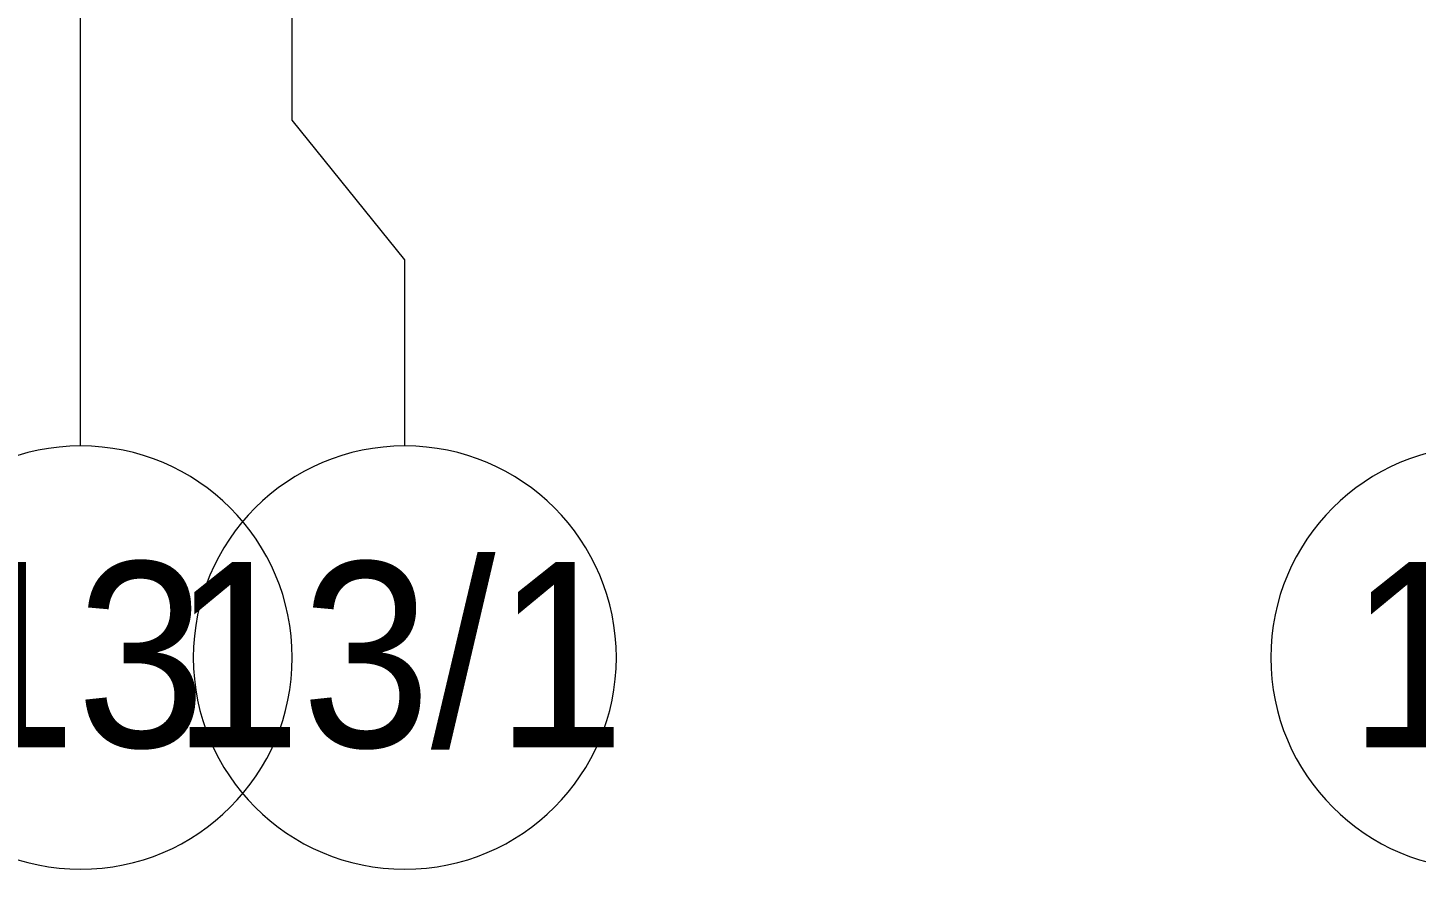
# Model space of a CAD drawing. Header units: millimetres. Extents: x -1113 to 415037, y -3642 to 354837.
# Drawn here: x 190932 to 196182, y -3506 to -326 of the extents above; entities that cross this region are included whole.
import ezdxf

# ---------------------------------------------------------------- set-up
doc = ezdxf.new("R2010")
doc.units = ezdxf.units.MM
doc.layers.add('Оси', color=7, linetype='Continuous', lineweight=9)
doc.layers.add('Оси-1', color=7, linetype='Continuous', lineweight=20)
doc.styles.add('Arial', font='arial.ttf', dxfattribs={"width": 0.9, "height": 700})

# ---------------------------------------------------------------- blocks, each defined once
blk = doc.blocks.new('Ось сетки - D8-29747960-Объем проектирования 2 этажа')
at = {"layer": 'Оси-1'}
for start, end in [(360, 180), (180, 360)]:
    blk.add_arc((0, 0), 4, start, end, dxfattribs=at)

msp = doc.modelspace()

# ---------------------------------------------------------------- linework, layer by layer
at = {"layer": 'Оси'}
for points in [[(191132.1, -1906.3), (191132.1, 3093.7), (191132.1, 22398.1), (191132.1, 27398.1)], [(192357.9, -1906.3), (192357.9, -1202.4), (191932.1, -674.7), (191932.1, 4325.3), (191932.1, 22398.1), (191932.1, 27398.1)]]:
    msp.add_lwpolyline(points, dxfattribs=at)

# ---------------------------------------------------------------- block references
at = {"layer": 'Оси-1', "xscale": 199.9999999999999, "yscale": 199.9999999999999, "zscale": 199.9999999999999}
for p in [(191132.1, -2706.3), (192357.9, -2706.3), (196432.1, -2706.3)]:
    msp.add_blockref('Ось сетки - D8-29747960-Объем проектирования 2 этажа', p, dxfattribs=at)

# ---------------------------------------------------------------- texts
at = {"layer": 'Оси', "char_height": 700, "attachment_point": 1, "style": 'Arial'}
for s, insert, width in [('13/1', (191477.3, -2345), 2121.265), ('13', (190626.9, -2345), 1212.151), ('14', (195926.9, -2345), 1212.151)]:
    msp.add_mtext(s, dxfattribs=dict(at, insert=insert, width=width))

doc.saveas('drawing.dxf')
